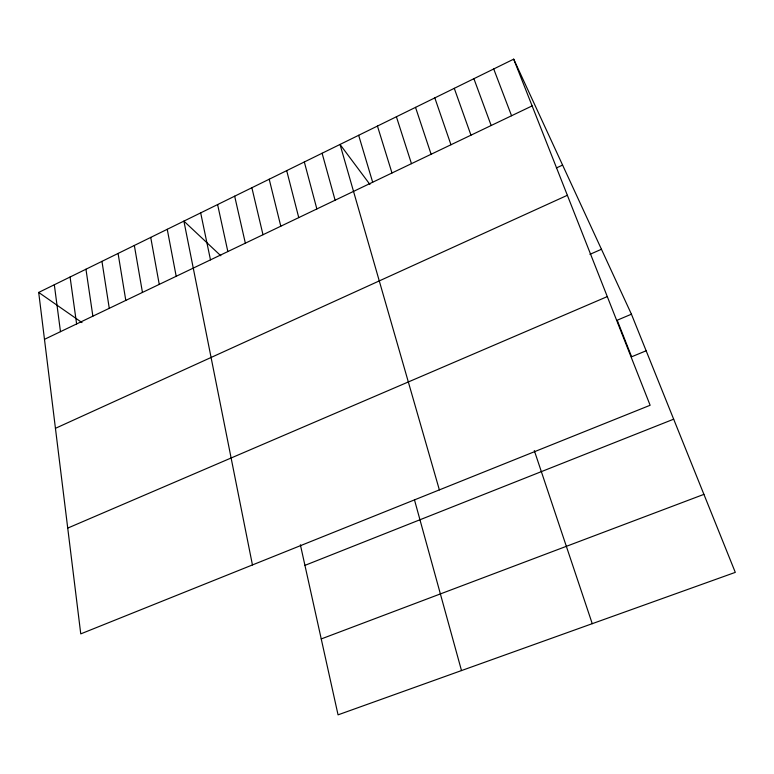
<?xml version="1.0" encoding="UTF-8"?>
<svg xmlns="http://www.w3.org/2000/svg" width="774" height="774" viewBox="0 0 774 774"><rect width="100%" height="100%" fill="white"/><g stroke="black" fill="none" stroke-linecap="round" stroke-linejoin="round"><path stroke-width="1.16" d="M513.694 59.153L650.131 405.266L80.757 633.877L38.7 292.427L513.694 59.153L631.429 314.196L735.3 572.373L338.054 714.847L300.38 544.79M44.476 339.331L532.125 105.903M556.371 167.958L562.592 165.075M55.438 428.322L567.361 195.29M589.914 254.346L601.456 249.267M67.725 528.1L607.29 296.597M631.429 314.196L617.188 320.223L631.613 356.795L646.145 350.777M304.937 565.368L673.67 419.179M321.239 638.937L703.914 494.363M38.7 292.427L82.005 322.603M220.832 255.778L183.893 221.122L252.44 564.943M369.914 184.444L340.028 144.438L439.371 489.894M493.715 68.963L511.556 115.752M473.901 78.696L491.171 125.504M454.27 88.342L470.969 135.179M434.814 97.892L450.961 144.757M534.302 450.584L592.245 623.68M415.522 107.363L431.118 154.249M396.404 116.758L411.468 163.662M377.451 126.065L391.983 172.989M358.662 135.295L372.671 182.229M322.1 153.242L335.113 200.205M414.564 500.188L461.498 670.574M304.327 161.979L316.856 208.951M286.699 170.638L298.754 217.62M269.207 179.22L280.798 226.211M251.869 187.743L262.996 234.735M234.667 196.19L245.348 243.181M217.6 204.568L227.846 251.56M200.679 212.879L210.48 259.871M167.242 229.298L176.191 276.289M150.727 237.405L159.25 284.397M134.337 245.455L142.455 292.437M118.083 253.437L125.794 300.409M101.955 261.36L109.269 308.323M85.953 269.217L92.87 316.169M70.076 277.015L76.616 323.948M54.325 284.755L60.478 331.669"/></g></svg>
